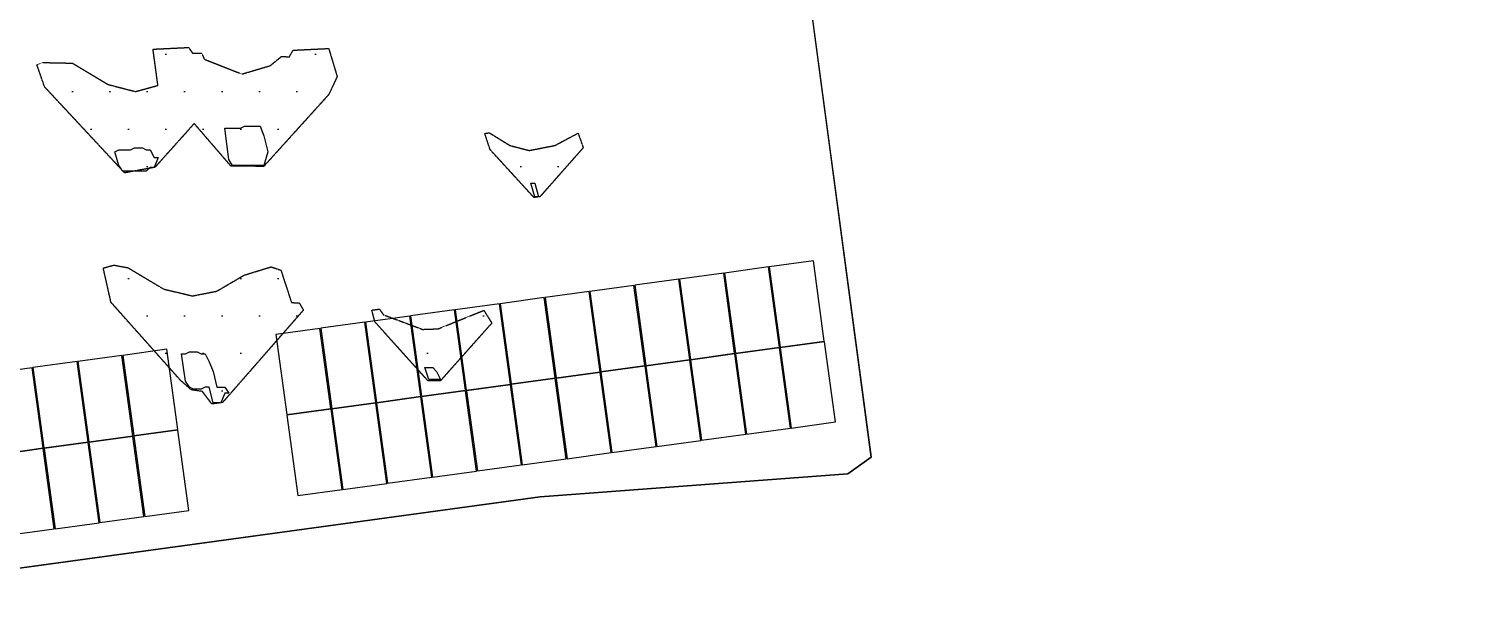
# Model space of a CAD drawing. Header units: millimetres. Extents: x -245826 to 350363, y -160205 to 260795.
# Drawn here: x 38892 to 75684, y -33783 to -19356 of the extents above; entities that cross this region are included whole.
import ezdxf

# ---------------------------------------------------------------- set-up
doc = ezdxf.new("R2010")
doc.units = ezdxf.units.MM
doc.linetypes.add('DASHED', pattern=[1.524, 1.27, -0.254])
for name, color, linetype in [('Module', 7, 'ByLayer'), ('Obstruction', 7, 'ByLayer'), ('Ridge Line', 7, 'ByLayer'), ('Shading', 8, 'DASHED'), ('Unit Area Boundary', 7, 'ByLayer')]:
    doc.layers.add(name, color=color, linetype=linetype)

# ---------------------------------------------------------------- blocks, each defined once
blk = doc.blocks.new('*U0')
at = {"layer": 'Unit Area Boundary', "color": 2}
blk.add_polyline3d([(65156, 73133, 16333), (74483, 3548, 16333), (73104, 3363, 16333), (75684, -15888, 16333), (58744, -18158, 16333), (60367, -30264, 16333), (59773, -30689, 16333), (51926, -31279, 16333), (33618, -33783, 16333), (31973, -21753, 16333), (1173, -25964, 16333)], dxfattribs=at)
at = {"flags": 1}
for tag in ['unit_id', 'unit_name', 'parapet_height', 'ground_elevation', 'is_enable_parapet']:
    blk.add_attdef(tag, (0, 0), '', height=2.5, dxfattribs=at)
blk = doc.blocks.new('*U1')
at = {"layer": 'Ridge Line', "color": 30}
for p, q in [((60367, -30264, 10839), (58744, -18158, 10839)), ((59773, -30689, 10837), (60367, -30264, 10839)), ((51926, -31279, 10810), (59773, -30689, 10837)), ((33618, -33783, 10745), (51926, -31279, 10810))]:
    blk.add_line(p, q, dxfattribs=at)
at = {"flags": 1}
for tag in ['unit_id', 'unit_name']:
    blk.add_attdef(tag, (0, 0), '', height=2.5, dxfattribs=at)
blk = doc.blocks.new('*U8')
at = {"layer": 'Module', "color": 0}
blk.add_polyline3d([(0, 0, 0), (112.4, 15.4, 0), (84.4, 219.8, 119.1), (-28, 204.4, 119.1)], close=True, dxfattribs=at)
at = {"flags": 1}
for tag in ['mounting-hole-spacing1', 'mounting-hole-spacing2', 'module-material', 'vmpo', 'voco', 'silicon-material', 'panel-length', 'panel-width', 'panel-height', 'userid', 'theme', 'note', 'name', 'pmax', 'company-name', 'id', 'impo', 'isco']:
    blk.add_attdef(tag, (0, 0), '', height=2.5, dxfattribs=at)
blk = doc.blocks.new('*U9')
at = {"layer": 'Module', "color": 41}
for p in [(5804.6, -2746.4, 1256.6), (5461.6, -2793.3, 1256.6), (5576, -2777.6, 1256.6), (5690.3, -2762, 1256.6), (5233, -2824.6, 1256.6), (5347.3, -2808.9, 1256.6), (5004.3, -2855.9, 1256.6), (5118.6, -2840.2, 1256.6), (4661.3, -2902.8, 1256.6), (4775.6, -2887.1, 1256.6), (4889.9, -2871.5, 1257), (4546.9, -2918.4, 1256.6), (4156.4, -2971.8, 1248.4), (5718.5, -2968.1, 1136.5), (5832.8, -2952.5, 1136.5), (3927.7, -3003.1, 1248.4), (4042, -2987.5, 1248.4), (5375.5, -3015, 1136.5), (5489.8, -2999.4, 1136.5), (5604.2, -2983.7, 1136.5), (3813.4, -3018.8, 1248.4), (5146.8, -3046.3, 1136.5), (5261.1, -3030.7, 1136.5), (4918.1, -3077.6, 1136.5), (5032.5, -3062, 1136.5), (4575.1, -3124.5, 1136.5), (4689.5, -3108.9, 1136.5), (4803.8, -3093.2, 1136.5), (4070.2, -3193.6, 1128.3), (4184.6, -3177.9, 1128.3), (3841.6, -3224.9, 1128.3), (3955.9, -3209.2, 1128.3)]:
    blk.add_blockref('*U8', p, dxfattribs=at)
at = {"flags": 1}
for tag in ['offset-x', 'offset-y', 'mode', 'tilt', 'azimuth', 'align', 'array-mode', 'panel-x', 'panel-y', 'panel-per-row', 'bracket-type', 'bracket-value', 'row-per-array']:
    blk.add_attdef(tag, (0, 0), '', height=2.5, dxfattribs=at)
blk = doc.blocks.new('*U97')
at = {"layer": 'Obstruction', "color": 1}
blk.add_polyline3d([(48986, -27985, 11279), (49086, -27985, 11279), (49186, -27985, 11279), (49286, -28085, 11279), (49286, -28085, 11279), (49386, -28285, 11279), (49386, -28285, 11279), (49286, -28285, 11279), (49186, -28285, 11279), (49086, -28285, 11279), (49086, -28285, 11279)], close=True, dxfattribs=at)
at = {"flags": 1}
for tag in ['height', 'shape']:
    blk.add_attdef(tag, (0, 0), '', height=2.5, dxfattribs=at)
blk = doc.blocks.new('*U98')
at = {"layer": 'Obstruction', "color": 1}
blk.add_polyline3d([(51686, -23285, 11229), (51786, -23285, 11229), (51786, -23285, 11229), (51886, -23635, 11229), (51886, -23635, 11229), (51786, -23635, 11229), (51786, -23635, 11229)], close=True, dxfattribs=at)
at = {"flags": 1}
for tag in ['height', 'shape']:
    blk.add_attdef(tag, (0, 0), '', height=2.5, dxfattribs=at)
blk = doc.blocks.new('*U102')
at = {"layer": 'Obstruction', "color": 1}
blk.add_polyline3d([(41086, -22485, 11479), (41186, -22435, 11479), (41286, -22435, 11479), (41386, -22435, 11479), (41486, -22435, 11479), (41586, -22385, 11479), (41686, -22385, 11479), (41786, -22385, 11479), (41886, -22435, 11479), (41986, -22435, 11479), (42086, -22635, 11479), (42086, -22635, 11479), (42186, -22635, 11479), (42186, -22635, 11479), (42086, -22885, 11479), (41986, -22885, 11479), (41886, -22985, 11479), (41786, -22985, 11479), (41686, -22985, 11479), (41586, -22985, 11479), (41486, -22985, 11479), (41386, -22985, 11479), (41286, -22985, 11479), (41186, -22835, 11479), (41186, -22835, 11479)], close=True, dxfattribs=at)
at = {"flags": 1}
for tag in ['height', 'shape']:
    blk.add_attdef(tag, (0, 0), '', height=2.5, dxfattribs=at)
blk = doc.blocks.new('*U106')
at = {"layer": 'Obstruction', "color": 1}
blk.add_polyline3d([(43886, -21885, 11429), (43986, -21885, 11429), (44086, -21885, 11429), (44186, -21885, 11429), (44286, -21885, 11429), (44386, -21835, 11429), (44486, -21835, 11429), (44586, -21835, 11429), (44686, -21835, 11429), (44786, -21835, 11429), (44886, -22085, 11429), (44886, -22085, 11429), (44986, -22485, 11429), (44986, -22485, 11429), (44886, -22835, 11429), (44786, -22835, 11429), (44686, -22835, 11429), (44586, -22835, 11429), (44486, -22835, 11429), (44386, -22835, 11429), (44286, -22835, 11429), (44186, -22835, 11429), (44086, -22835, 11429), (43986, -22685, 11429), (43986, -22685, 11429)], close=True, dxfattribs=at)
at = {"flags": 1}
for tag in ['height', 'shape']:
    blk.add_attdef(tag, (0, 0), '', height=2.5, dxfattribs=at)
blk = doc.blocks.new('*U107')
at = {"layer": 'Obstruction', "color": 1}
blk.add_polyline3d([(42786, -27635, 11479), (42886, -27635, 11479), (42986, -27585, 11479), (43086, -27585, 11479), (43186, -27585, 11479), (43286, -27635, 11479), (43386, -27635, 11479), (43486, -27835, 11479), (43586, -28085, 11479), (43686, -28485, 11479), (43786, -28485, 11479), (43886, -28485, 11479), (43886, -28485, 11479), (43986, -28635, 11479), (43986, -28635, 11479), (43886, -28635, 11479), (43786, -28885, 11479), (43686, -28885, 11479), (43586, -28885, 11479), (43486, -28485, 11479), (43386, -28485, 11479), (43286, -28535, 11479), (43186, -28535, 11479), (43086, -28535, 11479), (42986, -28485, 11479), (42886, -28335, 11479), (42886, -28335, 11479)], close=True, dxfattribs=at)
at = {"flags": 1}
for tag in ['height', 'shape']:
    blk.add_attdef(tag, (0, 0), '', height=2.5, dxfattribs=at)
blk = doc.blocks.new('*U219')
at = {"layer": 'Obstruction', "color": 1}
blk.add_polyline3d([(48986, -27985, 11279), (49086, -27985, 11279), (49186, -27985, 11279), (49286, -28085, 11279), (49286, -28085, 11279), (49386, -28285, 11279), (49386, -28285, 11279), (49286, -28285, 11279), (49186, -28285, 11279), (49086, -28285, 11279), (49086, -28285, 11279)], close=True, dxfattribs=at)
at = {"flags": 1}
for tag in ['height', 'shape']:
    blk.add_attdef(tag, (0, 0), '', height=2.5, dxfattribs=at)
blk = doc.blocks.new('*U220')
at = {"layer": 'Obstruction', "color": 1}
blk.add_polyline3d([(51686, -23285, 11229), (51786, -23285, 11229), (51786, -23285, 11229), (51886, -23635, 11229), (51886, -23635, 11229), (51786, -23635, 11229), (51786, -23635, 11229)], close=True, dxfattribs=at)
at = {"flags": 1}
for tag in ['height', 'shape']:
    blk.add_attdef(tag, (0, 0), '', height=2.5, dxfattribs=at)
blk = doc.blocks.new('*U224')
at = {"layer": 'Obstruction', "color": 1}
blk.add_polyline3d([(41086, -22485, 11479), (41186, -22435, 11479), (41286, -22435, 11479), (41386, -22435, 11479), (41486, -22435, 11479), (41586, -22385, 11479), (41686, -22385, 11479), (41786, -22385, 11479), (41886, -22435, 11479), (41986, -22435, 11479), (42086, -22635, 11479), (42086, -22635, 11479), (42186, -22635, 11479), (42186, -22635, 11479), (42086, -22885, 11479), (41986, -22885, 11479), (41886, -22985, 11479), (41786, -22985, 11479), (41686, -22985, 11479), (41586, -22985, 11479), (41486, -22985, 11479), (41386, -22985, 11479), (41286, -22985, 11479), (41186, -22835, 11479), (41186, -22835, 11479)], close=True, dxfattribs=at)
at = {"flags": 1}
for tag in ['height', 'shape']:
    blk.add_attdef(tag, (0, 0), '', height=2.5, dxfattribs=at)
blk = doc.blocks.new('*U228')
at = {"layer": 'Obstruction', "color": 1}
blk.add_polyline3d([(43886, -21885, 11429), (43986, -21885, 11429), (44086, -21885, 11429), (44186, -21885, 11429), (44286, -21885, 11429), (44386, -21835, 11429), (44486, -21835, 11429), (44586, -21835, 11429), (44686, -21835, 11429), (44786, -21835, 11429), (44886, -22085, 11429), (44886, -22085, 11429), (44986, -22485, 11429), (44986, -22485, 11429), (44886, -22835, 11429), (44786, -22835, 11429), (44686, -22835, 11429), (44586, -22835, 11429), (44486, -22835, 11429), (44386, -22835, 11429), (44286, -22835, 11429), (44186, -22835, 11429), (44086, -22835, 11429), (43986, -22685, 11429), (43986, -22685, 11429)], close=True, dxfattribs=at)
at = {"flags": 1}
for tag in ['height', 'shape']:
    blk.add_attdef(tag, (0, 0), '', height=2.5, dxfattribs=at)
blk = doc.blocks.new('*U229')
at = {"layer": 'Obstruction', "color": 1}
blk.add_polyline3d([(42786, -27635, 11479), (42886, -27635, 11479), (42986, -27585, 11479), (43086, -27585, 11479), (43186, -27585, 11479), (43286, -27635, 11479), (43386, -27635, 11479), (43486, -27835, 11479), (43586, -28085, 11479), (43686, -28485, 11479), (43786, -28485, 11479), (43886, -28485, 11479), (43886, -28485, 11479), (43986, -28635, 11479), (43986, -28635, 11479), (43886, -28635, 11479), (43786, -28885, 11479), (43686, -28885, 11479), (43586, -28885, 11479), (43486, -28485, 11479), (43386, -28485, 11479), (43286, -28535, 11479), (43186, -28535, 11479), (43086, -28535, 11479), (42986, -28485, 11479), (42886, -28335, 11479), (42886, -28335, 11479)], close=True, dxfattribs=at)
at = {"flags": 1}
for tag in ['height', 'shape']:
    blk.add_attdef(tag, (0, 0), '', height=2.5, dxfattribs=at)

msp = doc.modelspace()

# ---------------------------------------------------------------- hatches: boundary and pattern name
at = {"layer": 'Shading'}
h = msp.add_hatch(dxfattribs=at)
h.set_pattern_fill('DOTS', scale=600)
h.paths.add_polyline_path([(39249, -20213), (40004, -20229), (40910, -20772), (41609, -20952), (42182, -20796), (42057, -19873), (42963, -19829), (43062, -19972), (43301, -19979), (43361, -20127), (44324, -20506), (45048, -20291), (45334, -20057), (45533, -20069), (45629, -19899), (46535, -19855), (46751, -20570), (46536, -21030), (44880, -22859), (44046, -22855), (43107, -21768), (42107, -22882), (41334, -23025), (39293, -20834), (39098, -20273), (39249, -20213)])
h = msp.add_hatch(dxfattribs=at)
h.set_pattern_fill('DOTS', scale=600)
h.paths.add_polyline_path([(50632, -22004), (51151, -22325), (51645, -22454), (52301, -22326), (52893, -22011), (53023, -22385), (51923, -23631), (51767, -23652), (50650, -22432), (50515, -22019), (50632, -22004)])
h = msp.add_hatch(dxfattribs=at)
h.set_pattern_fill('DOTS', scale=600)
h.paths.add_polyline_path([(41056, -25374), (41422, -25442), (42328, -25985), (43066, -26160), (43684, -26037), (44382, -25629), (45067, -25419), (45316, -25503), (45586, -26328), (45786, -26340), (45890, -26522), (43829, -28876), (43557, -28913), (43315, -28593), (43032, -28553), (42762, -28315), (40986, -26323), (40789, -25449), (41056, -25374)])
h = msp.add_hatch(dxfattribs=at)
h.set_pattern_fill('DOTS', scale=600)
h.paths.add_polyline_path([(47829, -26495), (47928, -26638), (48930, -27012), (49325, -26998), (50490, -26527), (50693, -26852), (49385, -28321), (49068, -28325), (47715, -26824), (47635, -26521), (47829, -26495)])

# ---------------------------------------------------------------- linework, layer by layer
at = {"layer": 'Shading', "linetype": 'DASHED'}
for points in [[(39249, -20213, 10772), (40004, -20229, 10775), (40910, -20772, 10777), (41609, -20952, 10780), (42182, -20796, 10782), (42057, -19873, 10782), (42963, -19829, 10785), (43062, -19972, 10785), (43301, -19979, 10786), (43361, -20127, 10786), (44324, -20506, 10789), (45048, -20291, 10792), (45334, -20057, 10793), (45533, -20069, 10794), (45629, -19899, 10794), (46535, -19855, 10797), (46751, -20570, 10798), (46536, -21030, 10797), (44880, -22859, 10790), (44046, -22855, 10787), (43107, -21768, 10785), (42107, -22882, 10781), (41334, -23025, 10778), (39293, -20834, 10772), (39098, -20273, 10771), (39249, -20213, 10772)], [(50632, -22004, 10810), (51151, -22325, 10812), (51645, -22454, 10814), (52301, -22326, 10816), (52893, -22011, 10818), (53023, -22385, 10819), (51923, -23631, 10814), (51767, -23652, 10814), (50650, -22432, 10810), (50515, -22019, 10810), (50632, -22004, 10810)], [(41056, -25374, 10776), (41422, -25442, 10777), (42328, -25985, 10780), (43066, -26160, 10782), (43684, -26037, 10785), (44382, -25629, 10787), (45067, -25419, 10790), (45316, -25503, 10790), (45586, -26328, 10791), (45786, -26340, 10792), (45890, -26522, 10792), (43829, -28876, 10784), (43557, -28913, 10783), (43315, -28593, 10782), (43032, -28553, 10781), (42762, -28315, 10780), (40986, -26323, 10775), (40789, -25449, 10775), (41056, -25374, 10776)], [(47829, -26495, 10799), (47928, -26638, 10799), (48930, -27012, 10802), (49325, -26998, 10804), (50490, -26527, 10808), (50693, -26852, 10808), (49385, -28321, 10803), (49068, -28325, 10802), (47715, -26824, 10798), (47635, -26521, 10798), (47829, -26495, 10799)]]:
    msp.add_polyline3d(points, close=True, dxfattribs=at)

# ---------------------------------------------------------------- block references
at = {"layer": 'Module', "xscale": 10, "yscale": 10, "zscale": 10}
msp.add_blockref('*U9', (0, 0), dxfattribs=at)
at = {"layer": 'Obstruction'}
for name in ['*U106', '*U228', '*U102', '*U224', '*U98', '*U220', '*U107', '*U229', '*U97', '*U219']:
    msp.add_blockref(name, (0, 0), dxfattribs=at)
at = {"layer": 'Ridge Line'}
msp.add_blockref('*U1', (0, 0), dxfattribs=at)
at = {"layer": 'Unit Area Boundary'}
msp.add_blockref('*U0', (0, 0), dxfattribs=at)

doc.saveas('drawing.dxf')
